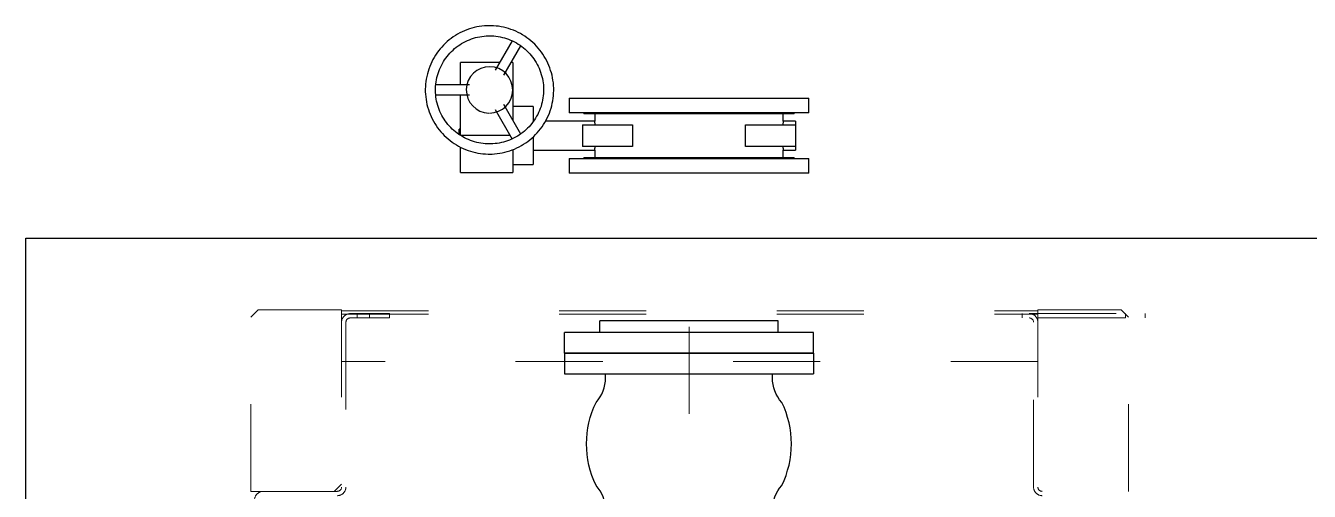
# Model space of a CAD drawing. Extents: x -181672 to 290600, y -29000 to 395522.
# Drawn here: x 518 to 2288, y 42331 to 42973 of the extents above; entities that cross this region are included whole.
import ezdxf

# ---------------------------------------------------------------- set-up
doc = ezdxf.new("R2010")
doc.units = 0
doc.header["$LTSCALE"] = 10
doc.linetypes.add('XFM7Q20PCW-200K$0$ACAD_ISO03W100', pattern=[30, 12, -18])
doc.layers.add('XFM7P20PCW$0$P-PCWR-20.7-P', color=252, linetype='Continuous')
doc.layers.add('XFM7Q20PCW-200K$0$PCW EQ (FUTURE)', color=252, linetype='XFM7Q20PCW-200K$0$ACAD_ISO03W100', lineweight=9)

# ---------------------------------------------------------------- blocks, each defined once
blk = doc.blocks.new('XFM7P20PCW$0$A$C58ffb4ec')
for p, q in [((0, 25), (0, 22.14)), ((0, 25), (34.29, 25)), ((34.29, 25), (34.29, 22.14)), ((0, 22.14), (34.29, 22.14)), ((0, 2.86), (34.29, 2.86)), ((0, 0), (0, 2.86)), ((34.29, 0), (34.29, 2.86)), ((0, 0), (34.29, 0))]:
    blk.add_line(p, q)
for points in [[(5.64, 22.14), (5.64, 21.6, -0.184243), (4.35, 18.23, 0.231706), (4.35, 6.77, -0.184243), (5.64, 3.4), (5.64, 2.86)], [(28.65, 22.14), (28.65, 21.6, 0.184243), (29.94, 18.23, -0.231706), (29.94, 6.77, 0.184243), (28.65, 3.4), (28.65, 2.86)]]:
    blk.add_lwpolyline(points, format="xyb")
blk = doc.blocks.new('XFM7P20PCW$0$SL200')
for p, q in [((4.445, 17.145), (1.5875, 17.145)), ((1.5875, -17.145), (1.5875, 17.145)), ((4.445, -17.145), (4.445, 17.145)), ((1.5875, 12.303125), (0, 12.303125)), ((0, -12.303125), (0, 12.303125)), ((1.5875, -12.303125), (0, -12.303125)), ((4.445, -17.145), (1.5875, -17.145))]:
    blk.add_line(p, q)
blk = doc.blocks.new('XFM7P20PCW$0$BV-200A-HP')
for p, q in [((56.2, 355.5), (53, 353.9)), ((59.4, 356.9), (56.2, 355.5)), ((62.7, 358.2), (59.4, 356.9)), ((66.1, 359.3), (62.7, 358.2)), ((69.5, 360.3), (66.1, 359.3)), ((72.9, 361.2), (69.5, 360.3)), ((76.4, 361.9), (72.9, 361.2)), ((79.8, 362.5), (76.4, 361.9)), ((83.4, 363), (79.8, 362.5)), ((86.9, 363.3), (83.4, 363)), ((90.4, 363.5), (86.9, 363.3)), ((94, 363.5), (90.4, 363.5)), ((97.5, 363.4), (94, 363.5)), ((101, 363.1), (97.5, 363.4)), ((104.5, 362.7), (101, 363.1)), ((108, 362.2), (104.5, 362.7)), ((111.5, 361.5), (108, 362.2)), ((115, 360.7), (111.5, 361.5)), ((118.4, 359.8), (115, 360.7)), ((121.7, 358.7), (118.4, 359.8)), ((125.1, 357.5), (121.7, 358.7)), ((128.3, 356.1), (125.1, 357.5)), ((131.6, 354.7), (128.3, 356.1)), ((134.7, 353.1), (131.6, 354.7)), ((30.2, 337.3), (27.7, 334.8)), ((32.7, 339.8), (30.2, 337.3)), ((35.4, 342.2), (32.7, 339.8)), ((38.1, 344.4), (35.4, 342.2)), ((40.9, 346.6), (38.1, 344.4)), ((43.8, 348.6), (40.9, 346.6)), ((46.8, 350.5), (43.8, 348.6)), ((49.9, 352.3), (46.8, 350.5)), ((53, 353.9), (49.9, 352.3)), ((50.3, 336), (52.7, 337.7)), ((52.7, 337.7), (55.3, 339.2)), ((55.3, 339.2), (57.9, 340.7)), ((57.9, 340.7), (60.5, 342.1)), ((60.5, 342.1), (63.2, 343.3)), ((63.2, 343.3), (66, 344.4)), ((66, 344.4), (68.8, 345.5)), ((68.8, 345.5), (71.6, 346.4)), ((71.6, 346.4), (74.5, 347.2)), ((74.5, 347.2), (77.4, 347.9)), ((77.4, 347.9), (80.3, 348.4)), ((80.3, 348.4), (83.3, 348.9)), ((83.3, 348.9), (86.2, 349.2)), ((86, 349.3), (86, 302.4)), ((86.2, 349.2), (89.2, 349.4)), ((89.2, 349.4), (92.2, 349.5)), ((92.2, 349.5), (95.2, 349.5)), ((95.2, 349.5), (98.2, 349.3)), ((98.2, 349.3), (101.1, 349.1)), ((100, 302.4), (100, 349.5)), ((101.1, 349.1), (104.1, 348.7)), ((104.1, 348.7), (107, 348.2)), ((107, 348.2), (109.9, 347.6)), ((109.9, 347.6), (112.8, 346.8)), ((112.8, 346.8), (115.7, 346)), ((115.7, 346), (118.5, 345)), ((118.5, 345), (121.3, 343.9)), ((121.3, 343.9), (124, 342.7)), ((124, 342.7), (126.7, 341.4)), ((126.7, 341.4), (129.3, 340)), ((129.3, 340), (131.9, 338.5)), ((131.9, 338.5), (134.4, 336.9)), ((134.4, 336.9), (136.8, 335.2)), ((137.8, 351.3), (134.7, 353.1)), ((140.8, 349.5), (137.8, 351.3)), ((143.8, 347.5), (140.8, 349.5)), ((146.6, 345.4), (143.8, 347.5)), ((149.4, 343.2), (146.6, 345.4)), ((152.1, 340.9), (149.4, 343.2)), ((154.7, 338.5), (152.1, 340.9)), ((157.1, 336), (154.7, 338.5)), ((17.2, 320.6), (15.4, 317.6)), ((19.1, 323.6), (17.2, 320.6)), ((21.1, 326.5), (19.1, 323.6)), ((23.2, 329.4), (21.1, 326.5)), ((25.4, 332.1), (23.2, 329.4)), ((27.7, 334.8), (25.4, 332.1)), ((31.5, 317.1), (33.2, 319.5)), ((32.7, 318.6), (32.7, 317)), ((33.2, 319.5), (35.1, 321.8)), ((35.1, 321.8), (37, 324.1)), ((37, 324.1), (39, 326.3)), ((39, 326.3), (41.1, 328.4)), ((41.1, 328.4), (43.3, 330.5)), ((43.3, 330.5), (45.5, 332.4)), ((45.5, 332.4), (47.9, 334.3)), ((47.9, 334.3), (50.3, 336)), ((136.8, 335.2), (139.2, 333.4)), ((139.2, 333.4), (141.5, 331.5)), ((141.5, 331.5), (143.7, 329.6)), ((143.7, 329.6), (145.9, 327.5)), ((145.9, 327.5), (147.9, 325.3)), ((147.9, 325.3), (149.9, 323.1)), ((149.9, 323.1), (151.8, 320.8)), ((151.8, 320.8), (153.6, 318.4)), ((159.5, 333.4), (157.1, 336)), ((161.8, 330.6), (159.5, 333.4)), ((164, 327.9), (161.8, 330.6)), ((166, 325), (164, 327.9)), ((168, 322), (166, 325)), ((169.8, 319), (168, 322)), ((171.5, 315.9), (169.8, 319)), ((-21, 315), (-21, 243)), ((-21, 315), (14.1, 315)), ((8.5, 301.3), (7.5, 297.9)), ((9.6, 304.6), (8.5, 301.3)), ((10.9, 308), (9.6, 304.6)), ((12.2, 311.2), (10.9, 308)), ((13.8, 314.4), (12.2, 311.2)), ((15.4, 317.6), (13.8, 314.4)), ((22.3, 298.4), (23.3, 301.2)), ((23.3, 301.2), (24.4, 304)), ((24.4, 304), (25.6, 306.7)), ((25.6, 306.7), (26.9, 309.4)), ((26.9, 309.4), (28.3, 312)), ((28.3, 312), (29.9, 314.6)), ((29.9, 314.6), (31.5, 317.1)), ((30, 246.6), (30, 314.5)), ((30.3, 315), (86, 315)), ((31.7, 317), (32.7, 317)), ((32.7, 317), (39, 317)), ((39, 315), (39, 317)), ((100, 315), (130.8, 315)), ((130.8, 261.2), (130.8, 315)), ((153.6, 318.4), (155.3, 315.9)), ((155.3, 315.9), (156.8, 313.4)), ((156.8, 313.4), (158.3, 310.8)), ((158.3, 310.8), (159.7, 308.2)), ((159.7, 308.2), (161, 305.5)), ((161, 305.5), (162.1, 302.7)), ((162.1, 302.7), (163.2, 300)), ((173.1, 312.7), (171.5, 315.9)), ((174.5, 309.5), (173.1, 312.7)), ((175.8, 306.2), (174.5, 309.5)), ((177, 302.8), (175.8, 306.2)), ((178.1, 299.5), (177, 302.8)), ((5, 284), (4.7, 280.4)), ((5.4, 287.5), (5, 284)), ((6, 291), (5.4, 287.5)), ((6.7, 294.5), (6, 291)), ((7.5, 297.9), (6.7, 294.5)), ((18.7, 281), (19, 283.9)), ((19, 283.9), (19.5, 286.9)), ((19.5, 286.9), (20, 289.8)), ((20, 289.8), (20.6, 292.7)), ((20.6, 292.7), (21.4, 295.6)), ((21.4, 295.6), (22.3, 298.4)), ((163.2, 300), (164.1, 297.1)), ((164.1, 297.1), (165, 294.3)), ((165, 294.3), (165.7, 291.4)), ((165.7, 291.4), (166.3, 288.5)), ((166.3, 288.5), (166.8, 285.5)), ((166.8, 285.5), (167.1, 282.6)), ((179, 296), (178.1, 299.5)), ((179.7, 292.6), (179, 296)), ((180.4, 289.1), (179.7, 292.6)), ((180.9, 285.6), (180.4, 289.1)), ((181.2, 282.1), (180.9, 285.6)), ((4.7, 280.4), (4.5, 276.9)), ((4.5, 276.9), (4.5, 275)), ((4.5, 275), (4.6, 271.5)), ((4.6, 271.5), (4.8, 267.9)), ((4.8, 267.9), (5.1, 264.4)), ((18.5, 275), (18.6, 278)), ((18.5, 273.4), (18.5, 275)), ((18.6, 270.4), (18.5, 273.4)), ((18.6, 278), (18.7, 281)), ((18.9, 267.4), (18.6, 270.4)), ((19.2, 264.5), (18.9, 267.4)), ((65.8, 267.4), (25.2, 243.9)), ((160.8, 243.9), (120.2, 267.4)), ((167, 266.1), (166.5, 263.1)), ((167.3, 269), (167, 266.1)), ((167.1, 282.6), (167.4, 279.6)), ((167.4, 272), (167.3, 269)), ((167.4, 279.6), (167.5, 276.6)), ((167.5, 275), (167.4, 272)), ((167.5, 276.6), (167.5, 275)), ((180.6, 262.5), (181, 266)), ((181, 266), (181.3, 269.6)), ((181.4, 278.5), (181.2, 282.1)), ((181.3, 269.6), (181.5, 273.1)), ((181.5, 275), (181.4, 278.5)), ((181.5, 273.1), (181.5, 275)), ((5.1, 264.4), (5.6, 260.9)), ((5.6, 260.9), (6.3, 257.4)), ((6.3, 257.4), (7, 254)), ((7, 254), (7.9, 250.5)), ((7.9, 250.5), (9, 247.2)), ((19.7, 261.5), (19.2, 264.5)), ((20.3, 258.6), (19.7, 261.5)), ((21, 255.7), (20.3, 258.6)), ((21.9, 252.9), (21, 255.7)), ((22.8, 250), (21.9, 252.9)), ((23.9, 247.3), (22.8, 250)), ((32.1, 231.8), (72.8, 255.2)), ((113.2, 255.2), (153.9, 231.8)), ((162.7, 248.8), (161.6, 246)), ((163.7, 251.6), (162.7, 248.8)), ((164.6, 254.4), (163.7, 251.6)), ((165.4, 257.3), (164.6, 254.4)), ((166, 260.2), (165.4, 257.3)), ((166.5, 263.1), (166, 260.2)), ((176.4, 245.4), (177.5, 248.7)), ((177.5, 248.7), (178.5, 252.1)), ((178.5, 252.1), (179.3, 255.5)), ((179.3, 255.5), (180, 259)), ((180, 259), (180.6, 262.5)), ((10.6, 243), (-21, 243)), ((-10, 243), (-10, 215)), ((9, 247.2), (10.2, 243.8)), ((10.2, 243.8), (11.5, 240.5)), ((11.5, 240.5), (12.9, 237.3)), ((12.9, 237.3), (14.5, 234.1)), ((14.5, 234.1), (16.2, 231)), ((16.2, 231), (18, 228)), ((25, 244.5), (23.9, 247.3)), ((26.3, 241.8), (25, 244.5)), ((27.7, 239.2), (26.3, 241.8)), ((29.2, 236.6), (27.7, 239.2)), ((30.7, 234.1), (29.2, 236.6)), ((32.4, 231.6), (30.7, 234.1)), ((34.2, 229.2), (32.4, 231.6)), ((130.8, 243), (51.3, 243)), ((70, 215), (70, 243)), ((130.8, 243), (130.8, 245.2)), ((152.8, 230.5), (150.9, 228.2)), ((154.5, 232.9), (152.8, 230.5)), ((156.1, 235.4), (154.5, 232.9)), ((157.7, 238), (156.1, 235.4)), ((159.1, 240.6), (157.7, 238)), ((160.4, 243.3), (159.1, 240.6)), ((161.6, 246), (160.4, 243.3)), ((168.8, 229.4), (170.6, 232.4)), ((170.6, 232.4), (172.2, 235.6)), ((172.2, 235.6), (173.8, 238.8)), ((173.8, 238.8), (175.1, 242)), ((175.1, 242), (176.4, 245.4)), ((28.2, 215), (-10, 215)), ((10, 215), (10, 130)), ((18, 228), (20, 225)), ((20, 225), (22, 222.1)), ((22, 222.1), (24.2, 219.4)), ((24.2, 219.4), (26.5, 216.6)), ((26.5, 216.6), (28.9, 214)), ((28.9, 214), (31.3, 211.5)), ((36.1, 226.9), (34.2, 229.2)), ((38.1, 224.7), (36.1, 226.9)), ((40.1, 222.5), (38.1, 224.7)), ((42.3, 220.4), (40.1, 222.5)), ((44.5, 218.5), (42.3, 220.4)), ((46.8, 216.6), (44.5, 218.5)), ((49.2, 214.8), (46.8, 216.6)), ((70, 215), (49.1, 215)), ((51.6, 213.1), (49.2, 214.8)), ((50, 214.3), (50, 215)), ((54.1, 211.5), (51.6, 213.1)), ((135.7, 214), (133.3, 212.3)), ((138.1, 215.7), (135.7, 214)), ((140.5, 217.6), (138.1, 215.7)), ((142.7, 219.5), (140.5, 217.6)), ((144.9, 221.6), (142.7, 219.5)), ((147, 223.7), (144.9, 221.6)), ((149, 225.9), (147, 223.7)), ((150.9, 228.2), (149, 225.9)), ((153.3, 210.2), (155.8, 212.7)), ((155.8, 212.7), (158.3, 215.2)), ((158.3, 215.2), (160.6, 217.9)), ((160.6, 217.9), (162.8, 220.6)), ((162.8, 220.6), (164.9, 223.5)), ((164.9, 223.5), (166.9, 226.4)), ((166.9, 226.4), (168.8, 229.4)), ((31.3, 211.5), (33.9, 209.1)), ((33.9, 209.1), (36.6, 206.8)), ((36.6, 206.8), (39.4, 204.6)), ((39.4, 204.6), (42.2, 202.5)), ((42.2, 202.5), (45.2, 200.5)), ((45.2, 200.5), (48.2, 198.7)), ((48.2, 198.7), (51.3, 196.9)), ((50, 130), (50, 197.7)), ((51.3, 196.9), (54.4, 195.3)), ((56.7, 210), (54.1, 211.5)), ((54.4, 195.3), (57.7, 193.9)), ((59.3, 208.6), (56.7, 210)), ((62, 207.3), (59.3, 208.6)), ((64.7, 206.1), (62, 207.3)), ((67.5, 205), (64.7, 206.1)), ((70.3, 204), (67.5, 205)), ((73.2, 203.2), (70.3, 204)), ((76.1, 202.4), (73.2, 203.2)), ((79, 201.8), (76.1, 202.4)), ((81.9, 201.3), (79, 201.8)), ((84.9, 200.9), (81.9, 201.3)), ((87.8, 200.7), (84.9, 200.9)), ((90.8, 200.5), (87.8, 200.7)), ((93.8, 200.5), (90.8, 200.5)), ((96.8, 200.6), (93.8, 200.5)), ((99.8, 200.8), (96.8, 200.6)), ((102.7, 201.1), (99.8, 200.8)), ((105.7, 201.6), (102.7, 201.1)), ((108.6, 202.1), (105.7, 201.6)), ((111.5, 202.8), (108.6, 202.1)), ((114.4, 203.6), (111.5, 202.8)), ((117.2, 204.5), (114.4, 203.6)), ((120, 205.6), (117.2, 204.5)), ((122.8, 206.7), (120, 205.6)), ((125.5, 207.9), (122.8, 206.7)), ((128.1, 209.3), (125.5, 207.9)), ((130.7, 210.8), (128.1, 209.3)), ((129.8, 194.5), (133, 196.1)), ((133.3, 212.3), (130.7, 210.8)), ((133, 196.1), (136.1, 197.7)), ((136.1, 197.7), (139.2, 199.5)), ((139.2, 199.5), (142.2, 201.4)), ((142.2, 201.4), (145.1, 203.4)), ((145.1, 203.4), (147.9, 205.6)), ((147.9, 205.6), (150.6, 207.8)), ((150.6, 207.8), (153.3, 210.2)), ((57.7, 193.9), (60.9, 192.5)), ((60.9, 192.5), (64.3, 191.3)), ((64.3, 191.3), (67.6, 190.2)), ((67.6, 190.2), (71, 189.3)), ((71, 189.3), (74.5, 188.5)), ((74.5, 188.5), (78, 187.8)), ((78, 187.8), (81.5, 187.3)), ((81.5, 187.3), (85, 186.9)), ((85, 186.9), (88.5, 186.6)), ((88.5, 186.6), (92, 186.5)), ((92, 186.5), (95.6, 186.5)), ((95.6, 186.5), (99.1, 186.7)), ((99.1, 186.7), (102.6, 187)), ((102.6, 187), (106.2, 187.5)), ((106.2, 187.5), (109.6, 188.1)), ((109.6, 188.1), (113.1, 188.8)), ((113.1, 188.8), (116.5, 189.7)), ((116.5, 189.7), (119.9, 190.7)), ((119.9, 190.7), (123.3, 191.8)), ((123.3, 191.8), (126.6, 193.1)), ((126.6, 193.1), (129.8, 194.5)), ((-1.6, 165), (-21.6, 165)), ((-21.6, -165), (-21.6, 165)), ((-1.6, 165), (-1.6, -165)), ((81.6, 165), (61.6, 165)), ((61.6, -165), (61.6, 165)), ((81.6, 165), (81.6, -165)), ((0, 145), (-1.6, 145)), ((0, 145), (0, -145)), ((45, 146.7), (15, 146.7)), ((15, 78), (15, 146.7)), ((45, 146.7), (45, 78)), ((61.6, 145), (60, 145)), ((60, -145), (60, 145)), ((10, 130), (0, 130)), ((60, 130), (50, 130)), ((45, 78), (15, 78)), ((15, -78), (45, -78)), ((15, -146.8), (15, -78)), ((45, -78), (45, -146.8)), ((0, -130), (10, -130)), ((10, -130), (10, -146.8)), ((50, -146.8), (50, -130)), ((50, -130), (60, -130)), ((-1.6, -145), (0, -145)), ((50, -146.8), (10, -146.8)), ((60, -145), (61.6, -145)), ((-21.6, -165), (-1.6, -165)), ((61.6, -165), (81.6, -165))]:
    blk.add_line(p, q)
for centre, radius, start, end in [((93, 356.5), 7, 85.2104, 94.7896), ((93, 275), 32, 180, 178.5803), ((22.4, 234.3), 7, 205.2104, 214.7896), ((163.6, 234.3), 7, 325.2104, 334.7896)]:
    blk.add_arc(centre, radius, start, end)
for points in [[(10, 130), (10, 130), (10.4, 129.9), (12.1, 129.7), (13.9, 129.5), (15, 129.3)], [(45, 129.3), (46.1, 129.5), (47.9, 129.7), (49.6, 129.9), (50, 130), (50, 130)], [(15, -129.3), (13.9, -129.5), (12.1, -129.7), (10.4, -129.9), (10, -130), (10, -130)], [(50, -130), (50, -130), (49.6, -129.9), (47.9, -129.7), (46.1, -129.5), (45, -129.3)]]:
    blk.add_open_spline(points, degree=3)
blk = doc.blocks.new('XFM7P20PCW')
at = {"layer": 'XFM7P20PCW$0$P-PCWR-20.7-P', "rotation": 90}
blk.add_blockref('XFM7P20PCW$0$BV-200A-HP', (1432.57471, 42791.25792), dxfattribs=at)
at = {"layer": 'XFM7P20PCW$0$P-PCWR-20.7-P', "xscale": -10, "yscale": 10, "zscale": 10}
for name, p, rotation in [('XFM7P20PCW$0$SL200', (1432.57471, 42565.74542), 90), ('XFM7P20PCW$0$A$C58ffb4ec', (1261.12471, 42521.29542), 180)]:
    blk.add_blockref(name, p, dxfattribs=dict(at, rotation=rotation))
blk = doc.blocks.new('XFM7Q20PCW-200K$0$PCW-防震基座-更新後 - PCW-防震基座-更新後-V1242-CUB_L40')
for p, q in [((68.3, 622.6), (68.3, 741.6)), ((68.3, 741.6), (308.3, 741.6)), ((318.3, 731.6), (308.3, 741.6)), ((318.3, 731.6), (318.3, 616.6)), ((78.3, 616.6), (68.3, 626.6)), ((318.3, 616.6), (74.3, 616.6)), ((301.3, 610.6), (74.3, 610.6)), ((279.3, 616.6), (279.3, 616.6)), ((288.3, 616.6), (288.3, 616.6)), ((307.3, 550.6), (307.3, 604.6)), ((313.3, 550.6), (313.3, 604.6)), ((307.3, 595.1), (313.3, 595.1)), ((313.3, 578.1), (307.3, 578.1)), ((313.3, 550.6), (307.3, 550.6)), ((279.3, -343.4), (279.3, -343.4)), ((288.3, -343.4), (288.3, -343.4))]:
    blk.add_line(p, q)
at = {"extrusion": (0, 0, -1)}
for p, q in [((247.3, -343.4), (247.3, 616.6)), ((312.3, 616.6), (312.3, -343.4)), ((317.3, 616.6), (317.3, -343.4)), ((307.3, -321.9), (313.3, -321.9)), ((307.3, -464), (307.3, -331.4)), ((313.3, -331.4), (313.3, -464)), ((74.3, -337.4), (301.3, -337.4)), ((318.3, -343.4), (74.3, -343.4)), ((318.3, -458.4), (318.3, -343.4)), ((318.3, -458.4), (308.3, -468.4)), ((68.3, -468.4), (308.3, -468.4)), ((307.3, -464), (313.3, -464)), ((313.3, -491.5), (307.3, -491.5))]:
    blk.add_line(p, q, dxfattribs=at)
for centre, radius, start, end in [((56.3, 724.6), 12, 0, 90), ((74.3, 622.6), 12, 180, 270), ((74.3, 622.6), 6, 180, 270), ((301.3, 604.6), 12, 0, 90), ((301.3, 604.6), 6, 0, 90), ((74.3, -349.4), 12, 90, 180)]:
    blk.add_arc(centre, radius, start, end)
for centre, radius, start, end in [((-301.3, -331.4), 6, 180, 270), ((-301.3, -331.4), 12, 180, 270), ((-74.3, -349.4), 12, 0, 90), ((-74.3, -349.4), 6, 0, 90)]:
    blk.add_arc(centre, radius, start, end, dxfattribs=at)
blk = doc.blocks.new('XFM7Q20PCW-200K$0$A$C561449da')
blk.add_line((455, 2605.8), (455, 0))
blk = doc.blocks.new('XFM7Q20PCW-200K')
blk.add_lwpolyline([(518.1, 42679.9), (13750, 42679.9), (13750, 39724.9), (518.1, 39724.9)], close=True)
at = {"layer": 'XFM7Q20PCW-200K$0$PCW EQ (FUTURE)', "rotation": 90}
blk.add_blockref('XFM7Q20PCW-200K$0$PCW-防震基座-更新後 - PCW-防震基座-更新後-V1242-CUB_L40', (1570.2, 42262.6), dxfattribs=at)
at = {"layer": 'XFM7Q20PCW-200K$0$PCW EQ (FUTURE)'}
blk.add_blockref('XFM7Q20PCW-200K$0$A$C561449da', (977.6, 39951.9), dxfattribs=at)

msp = doc.modelspace()

# ---------------------------------------------------------------- block references
for name in ['XFM7P20PCW', 'XFM7Q20PCW-200K']:
    msp.add_blockref(name, (0, 0))

doc.saveas('drawing.dxf')
